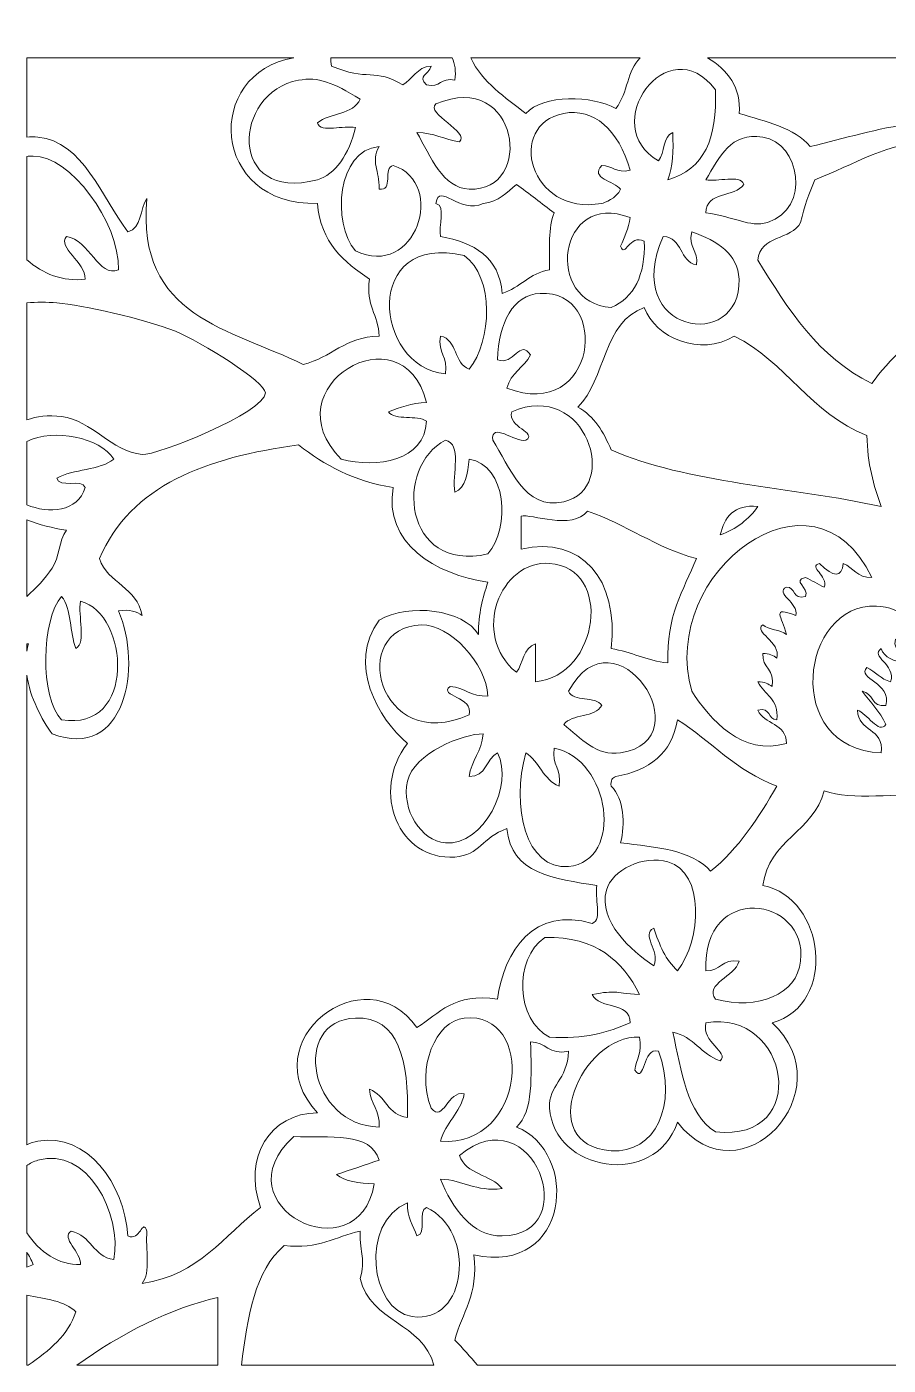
# Model space of a CAD drawing. Header units: millimetres. Extents: x -1200 to 1200, y -609 to 618.
# Drawn here: x -1200 to -423, y -590 to 618 of the extents above; entities that cross this region are included whole.
import ezdxf

# ---------------------------------------------------------------- set-up
doc = ezdxf.new("R2010")
doc.units = ezdxf.units.MM
doc.header["$MEASUREMENT"] = 0
doc.layers.add('Layer 1', color=7, linetype='Continuous')

msp = doc.modelspace()

# ---------------------------------------------------------------- linework, layer by layer
at = {"layer": 'Layer 1', "color": 250, "lineweight": 20}
for points, knots in [([(-578.7965, 561.2108), (-578.7965, 561.2108), (-578.7965, 561.2108), (-578.7965, 561.2108), (-621.8856, 618.0217), (-685.5477, 527.9857), (-630.0833, 497.0829), (-624.1565, 503.9798), (-626.468, 519.1184), (-617.2606, 522.7336), (-616.4216, 506.2177), (-617.111, 491.2297), (-621.5348, 479.982), (-589.0809, 488.8412), (-576.7096, 517.7991), (-578.7965, 561.2108)], [0, 0, 0, 0, 0.2, 0.2, 0.2, 0.4, 0.4, 0.4, 0.6, 0.6, 0.6, 0.8, 0.8, 0.8, 1, 1, 1, 1]), ([(-1200.05, 518.3769), (-1200.05, 518.3769), (-1200.05, 589.9734), (-1200.05, 589.9734), (-1200.05, 589.9734), (-959.0472, 589.9734), (-959.0472, 589.9734), (-1040.4631, 576.6525), (-1034.6481, 456.021), (-937.8031, 458.6068), (-934.8855, 423.045), (-913.8915, 405.577), (-890.7905, 390.2054), (-894.593, 366.4488), (-882.5796, 358.5163), (-882.242, 338.9029), (-912.8665, 338.1857), (-925.3912, 319.3607), (-950.6247, 313.2531), (-1015.5468, 345.2149), (-1101.7435, 355.9), (-1091.6625, 462.8823), (-1098.0907, 453.6375), (-1096.4248, 436.2926), (-1108.7594, 432.956), (-1131.9702, 463.7631), (-1149.8452, 514.9691), (-1189.9628, 518.4581), (-1193.4225, 518.7593), (-1196.7916, 518.7186), (-1200.05, 518.3769)], [0, 0, 0, 0, 0.1, 0.1, 0.1, 0.2, 0.2, 0.2, 0.3, 0.3, 0.3, 0.4, 0.4, 0.4, 0.5, 0.5, 0.5, 0.6, 0.6, 0.6, 0.7, 0.7, 0.7, 0.8, 0.8, 0.8, 0.9, 0.9, 0.9, 1, 1, 1, 1]), ([(-925.6618, 589.9734), (-925.6618, 589.9734), (-816.3102, 589.9734), (-816.3102, 589.9734), (-813.6925, 584.5911), (-812.6441, 577.8793), (-813.8603, 569.7597), (-826.9332, 572.8612), (-826.4318, 562.3827), (-839.5037, 565.4853), (-848.0889, 574.202), (-837.6132, 573.8674), (-835.2304, 582.5861), (-848.464, 581.5709), (-851.8291, 570.6864), (-860.8729, 565.4853), (-860.8729, 565.4853), (-860.8729, 565.4853), (-860.8729, 565.4853), (-885.5441, 581.223), (-893.2567, 568.365), (-924.9824, 582.5861), (-925.6546, 585.4944), (-925.8173, 587.893), (-925.6618, 589.9734)], [0, 0, 0, 0, 0.125, 0.125, 0.125, 0.25, 0.25, 0.25, 0.375, 0.375, 0.375, 0.5, 0.5, 0.5, 0.625, 0.625, 0.625, 0.75, 0.75, 0.75, 0.875, 0.875, 0.875, 1, 1, 1, 1]), ([(-801.0386, 471.4311), (-801.0386, 471.4311), (-801.0386, 471.4311), (-801.0386, 471.4311), (-741.1545, 468.8595), (-755.942, 580.2973), (-830.9552, 548.3834), (-840.8603, 539.5659), (-799.683, 523.0002), (-809.5861, 514.1837), (-823.3555, 516.087), (-832.7379, 522.3735), (-848.0522, 522.7336), (-836.043, 500.865), (-824.4285, 472.4342), (-801.0386, 471.4311)], [0, 0, 0, 0, 0.2, 0.2, 0.2, 0.4, 0.4, 0.4, 0.6, 0.6, 0.6, 0.8, 0.8, 0.8, 1, 1, 1, 1]), ([(-799.5356, 589.9734), (-799.5356, 589.9734), (-646.6707, 589.9734), (-646.6707, 589.9734), (-658.6138, 578.4601), (-657.3681, 558.9159), (-668.5474, 544.109), (-689.162, 556.1745), (-734.5545, 557.035), (-749.7517, 539.8335), (-768.4078, 554.4868), (-788.9237, 567.2767), (-799.5356, 589.9734)], [0, 0, 0, 0, 0.25, 0.25, 0.25, 0.5, 0.5, 0.5, 0.75, 0.75, 0.75, 1, 1, 1, 1]), ([(-585.7728, 589.9734), (-585.7728, 589.9734), (-321.9699, 589.9734), (-321.9699, 589.9734), (-323.774, 580.634), (-325.4834, 571.2011), (-330.9099, 565.4853), (-328.2974, 548.0172), (-301.7977, 532.078), (-309.5408, 518.4581), (-369.2123, 547.7791), (-432.7208, 524.3572), (-493.3188, 509.9082), (-507.4005, 527.1749), (-533.6113, 532.3028), (-557.4274, 539.8335), (-554.9571, 562.1029), (-568.1551, 579.8457), (-585.7728, 589.9734)], [0, 0, 0, 0, 0.166666667, 0.166666667, 0.166666667, 0.333333333, 0.333333333, 0.333333333, 0.5, 0.5, 0.5, 0.666666667, 0.666666667, 0.666666667, 0.833333333, 0.833333333, 0.833333333, 1, 1, 1, 1]), ([(-954.898, 569.7597), (-954.898, 569.7597), (-954.898, 569.7597), (-954.898, 569.7597), (-1014.3194, 559.0471), (-1019.5464, 458.2812), (-937.8031, 479.982), (-922.0484, 484.165), (-909.0254, 503.2281), (-903.6121, 527.0091), (-913.8335, 529.6132), (-934.6191, 521.6401), (-937.8031, 531.2836), (-927.0936, 540.5232), (-905.1111, 538.4816), (-899.339, 552.6589), (-923.9339, 567.8056), (-936.8228, 573.0159), (-954.898, 569.7597)], [0, 0, 0, 0, 0.166666667, 0.166666667, 0.166666667, 0.333333333, 0.333333333, 0.333333333, 0.5, 0.5, 0.5, 0.666666667, 0.666666667, 0.666666667, 0.833333333, 0.833333333, 0.833333333, 1, 1, 1, 1]), ([(-715.5609, 539.8335), (-715.5609, 539.8335), (-715.5609, 539.8335), (-715.5609, 539.8335), (-767.9074, 529.8136), (-746.8636, 446.7498), (-681.37, 458.6068), (-678.9274, 459.0492), (-668.1345, 462.8995), (-664.2752, 471.4311), (-670.3464, 478.7135), (-692.2505, 481.4184), (-681.37, 492.8065), (-671.3024, 492.903), (-668.7864, 485.4436), (-655.7267, 488.534), (-665.9734, 525.4467), (-688.8914, 544.94), (-715.5609, 539.8335)], [0, 0, 0, 0, 0.166666667, 0.166666667, 0.166666667, 0.333333333, 0.333333333, 0.333333333, 0.5, 0.5, 0.5, 0.666666667, 0.666666667, 0.666666667, 0.833333333, 0.833333333, 0.833333333, 1, 1, 1, 1]), ([(-531.7829, 441.5069), (-531.7829, 441.5069), (-531.7829, 441.5069), (-531.7829, 441.5069), (-492.0252, 453.8644), (-502.5599, 513.4941), (-536.0571, 518.4581), (-565.1846, 522.7754), (-574.8273, 500.982), (-587.345, 479.982), (-577.1276, 477.3769), (-556.3372, 485.351), (-553.152, 475.7066), (-561.184, 463.7865), (-587.1639, 469.83), (-587.345, 450.0569), (-562.3352, 446.9878), (-547.9239, 436.4888), (-531.7829, 441.5069)], [0, 0, 0, 0, 0.166666667, 0.166666667, 0.166666667, 0.333333333, 0.333333333, 0.333333333, 0.5, 0.5, 0.5, 0.666666667, 0.666666667, 0.666666667, 0.833333333, 0.833333333, 0.833333333, 1, 1, 1, 1]), ([(-903.6121, 415.8552), (-903.6121, 415.8552), (-903.6121, 415.8552), (-903.6121, 415.8552), (-848.8901, 389.2868), (-820.8682, 477.1022), (-869.4213, 492.8065), (-879.0416, 491.0293), (-868.7827, 469.3651), (-882.242, 471.4311), (-881.6623, 489.3681), (-890.0136, 495.3129), (-882.242, 509.9082), (-920.1986, 506.7019), (-924.9387, 440.9577), (-903.6121, 415.8552)], [0, 0, 0, 0, 0.2, 0.2, 0.2, 0.4, 0.4, 0.4, 0.6, 0.6, 0.6, 0.8, 0.8, 0.8, 1, 1, 1, 1]), ([(-258.255, 458.6068), (-258.255, 458.6068), (-258.255, 458.6068), (-258.255, 458.6068), (-292.157, 474.4717), (-335.9937, 512.4717), (-382.1967, 514.1837), (-421.0595, 515.6191), (-454.8497, 492.7159), (-489.0455, 479.982), (-494.1294, 467.9664), (-498.6609, 455.3994), (-501.8663, 441.5069), (-509.8718, 425.291), (-538.9046, 430.1006), (-540.3314, 407.3052), (-513.4026, 362.9891), (-485.7303, 319.4186), (-437.7578, 296.1533), (-406.5792, 338.0728), (-344.2828, 387.5748), (-271.0757, 381.6545), (-239.1963, 379.0748), (-205.8659, 362.7837), (-185.598, 338.9029), (-168.4603, 344.5648), (-148.463, 347.3582), (-134.3112, 356.0027), (-147.6221, 379.7421), (-154.3786, 410.0356), (-159.9557, 441.5069), (-185.0977, 454.8328), (-220.0441, 458.3555), (-258.255, 458.6068)], [0, 0, 0, 0, 0.090909091, 0.090909091, 0.090909091, 0.181818182, 0.181818182, 0.181818182, 0.272727273, 0.272727273, 0.272727273, 0.363636364, 0.363636364, 0.363636364, 0.454545455, 0.454545455, 0.454545455, 0.545454545, 0.545454545, 0.545454545, 0.636363636, 0.636363636, 0.636363636, 0.727272727, 0.727272727, 0.727272727, 0.818181818, 0.818181818, 0.818181818, 0.909090909, 0.909090909, 0.909090909, 1, 1, 1, 1]), ([(-1200.05, 407.7314), (-1200.05, 407.7314), (-1200.05, 500.982), (-1200.05, 500.982), (-1198.2062, 501.1976), (-1196.2699, 501.3248), (-1194.2371, 501.3584), (-1194.2371, 501.3584), (-1194.2371, 501.3584), (-1194.2371, 501.3584), (-1161.2269, 501.8965), (-1116.4923, 441.9982), (-1117.3069, 398.7543), (-1135.254, 390.9734), (-1143.229, 425.7916), (-1164.3205, 428.6815), (-1172.5791, 418.7492), (-1147.3242, 405.9655), (-1147.2235, 390.2054), (-1167.4455, 387.5483), (-1185.7944, 395.2794), (-1200.05, 407.7314)], [0, 0, 0, 0, 0.142857143, 0.142857143, 0.142857143, 0.285714286, 0.285714286, 0.285714286, 0.428571429, 0.428571429, 0.428571429, 0.571428571, 0.571428571, 0.571428571, 0.714285714, 0.714285714, 0.714285714, 0.857142857, 0.857142857, 0.857142857, 1, 1, 1, 1]), ([(-826.6819, 428.6815), (-826.6819, 428.6815), (-826.6819, 428.6815), (-826.6819, 428.6815), (-796.4684, 423.2739), (-773.8189, 410.3112), (-771.122, 377.379), (-755.0105, 382.6401), (-746.5168, 395.5236), (-728.3826, 398.7543), (-728.4538, 417.3515), (-729.7973, 437.2223), (-724.1084, 450.0569), (-735.8786, 458.2314), (-746.5292, 467.533), (-758.3012, 475.7066), (-766.8599, 468.593), (-774.1301, 460.1926), (-788.2168, 458.6068), (-809.5027, 448.3163), (-827.8627, 478.2456), (-830.9552, 458.6068), (-821.403, 456.7655), (-829.2244, 437.5397), (-826.6819, 428.6815)], [0, 0, 0, 0, 0.125, 0.125, 0.125, 0.25, 0.25, 0.25, 0.375, 0.375, 0.375, 0.5, 0.5, 0.5, 0.625, 0.625, 0.625, 0.75, 0.75, 0.75, 0.875, 0.875, 0.875, 1, 1, 1, 1]), ([(-672.8215, 364.5547), (-672.8215, 364.5547), (-672.8215, 364.5547), (-672.8215, 364.5547), (-651.9406, 373.5918), (-642.0742, 393.6528), (-642.9049, 424.4061), (-656.3277, 431.5196), (-660.3681, 408.5076), (-664.2752, 420.1296), (-660.8642, 428.121), (-657.1322, 435.786), (-655.7267, 445.7814), (-721.3291, 470.955), (-733.3494, 368.704), (-672.8215, 364.5547)], [0, 0, 0, 0, 0.2, 0.2, 0.2, 0.4, 0.4, 0.4, 0.6, 0.6, 0.6, 0.8, 0.8, 0.8, 1, 1, 1, 1]), ([(-822.4078, 304.7022), (-822.4078, 304.7022), (-822.4078, 304.7022), (-822.4078, 304.7022), (-819.3823, 320.56), (-829.7084, 323.0472), (-826.6819, 338.9029), (-811.5681, 335.4962), (-814.5956, 313.9469), (-801.0386, 308.9777), (-780.1657, 334.6366), (-778.1827, 392.1382), (-805.3128, 411.5807), (-897.3356, 433.2062), (-887.6023, 311.4821), (-822.4078, 304.7022)], [0, 0, 0, 0, 0.2, 0.2, 0.2, 0.4, 0.4, 0.4, 0.6, 0.6, 0.6, 0.8, 0.8, 0.8, 1, 1, 1, 1]), ([(-557.4274, 390.2054), (-557.4274, 390.2054), (-557.4274, 390.2054), (-557.4274, 390.2054), (-558.253, 412.8157), (-576.5084, 424.6147), (-600.1656, 432.956), (-603.5917, 418.1256), (-593.8016, 416.5225), (-595.8913, 403.0297), (-611.34, 406.1019), (-608.1039, 427.8626), (-625.8101, 428.6815), (-664.9961, 340.8702), (-554.9938, 323.6808), (-557.4274, 390.2054)], [0, 0, 0, 0, 0.2, 0.2, 0.2, 0.4, 0.4, 0.4, 0.6, 0.6, 0.6, 0.8, 0.8, 0.8, 1, 1, 1, 1]), ([(-745.4776, 321.803), (-745.4776, 321.803), (-745.4776, 321.803), (-745.4776, 321.803), (-751.3311, 310.5554), (-763.4715, 305.5954), (-766.8477, 291.8779), (-685.3474, 260.5326), (-672.8765, 381.1662), (-736.9301, 377.379), (-761.4833, 375.9254), (-774.1565, 351.361), (-775.3962, 317.5275), (-760.621, 311.7039), (-755.2535, 336.7331), (-745.4776, 321.803)], [0, 0, 0, 0, 0.2, 0.2, 0.2, 0.4, 0.4, 0.4, 0.6, 0.6, 0.6, 0.8, 0.8, 0.8, 1, 1, 1, 1]), ([(-1200.05, 263.1163), (-1200.05, 263.1163), (-1200.05, 368.9166), (-1200.05, 368.9166), (-1191.2351, 369.4802), (-1182.1161, 369.6836), (-1172.8668, 368.8302), (-1149.9, 366.7091), (-1095.0488, 354.7932), (-1066.021, 343.1784), (-1042.8021, 333.8849), (-984.5533, 297.1044), (-984.8166, 287.6024), (-985.3169, 269.6247), (-1083.2533, 230.7224), (-1095.9366, 232.0254), (-1123.7564, 234.8717), (-1140.9967, 262.5894), (-1168.5927, 266.2261), (-1180.6934, 267.8221), (-1191.2177, 266.4254), (-1200.05, 263.1163)], [0, 0, 0, 0, 0.142857143, 0.142857143, 0.142857143, 0.285714286, 0.285714286, 0.285714286, 0.428571429, 0.428571429, 0.428571429, 0.571428571, 0.571428571, 0.571428571, 0.714285714, 0.714285714, 0.714285714, 0.857142857, 0.857142857, 0.857142857, 1, 1, 1, 1]), ([(-916.4339, 227.7509), (-916.4339, 227.7509), (-916.4339, 227.7509), (-916.4339, 227.7509), (-883.8834, 219.317), (-840.8186, 226.1061), (-839.5037, 261.9506), (-847.5092, 268.1965), (-867.8268, 262.1184), (-873.6955, 270.5015), (-863.6654, 274.717), (-852.6966, 277.9997), (-839.5037, 279.0504), (-860.9858, 364.4784), (-981.001, 292.5533), (-916.4339, 227.7509)], [0, 0, 0, 0, 0.2, 0.2, 0.2, 0.4, 0.4, 0.4, 0.6, 0.6, 0.6, 0.8, 0.8, 0.8, 1, 1, 1, 1]), ([(-702.7403, 274.777), (-702.7403, 274.777), (-702.7403, 274.777), (-702.7403, 274.777), (-687.965, 266.7571), (-679.7705, 252.1484), (-672.8215, 236.3008), (-604.9575, 205.8569), (-509.6327, 202.8815), (-429.2103, 184.9983), (-436.0128, 203.8437), (-441.61, 223.8966), (-442.0319, 249.1263), (-492.367, 268.6014), (-515.1975, 315.5938), (-561.7015, 338.9029), (-592.6574, 319.9069), (-632.8463, 337.4207), (-642.9049, 364.5547), (-680.1466, 351.9327), (-677.7305, 299.6384), (-702.7403, 274.777)], [0, 0, 0, 0, 0.142857143, 0.142857143, 0.142857143, 0.285714286, 0.285714286, 0.285714286, 0.428571429, 0.428571429, 0.428571429, 0.571428571, 0.571428571, 0.571428571, 0.714285714, 0.714285714, 0.714285714, 0.857142857, 0.857142857, 0.857142857, 1, 1, 1, 1]), ([(-715.5609, 189.2738), (-715.5609, 189.2738), (-715.5609, 189.2738), (-715.5609, 189.2738), (-663.8816, 201.0687), (-695.3257, 299.8053), (-762.5725, 270.5015), (-766.4308, 256.3314), (-738.8288, 251.9563), (-749.7517, 244.8508), (-759.6814, 242.9129), (-781.686, 261.8255), (-779.6705, 244.8508), (-764.5108, 221.8133), (-751.4471, 181.0829), (-715.5609, 189.2738)], [0, 0, 0, 0, 0.2, 0.2, 0.2, 0.4, 0.4, 0.4, 0.6, 0.6, 0.6, 0.8, 0.8, 0.8, 1, 1, 1, 1]), ([(-1200.05, 186.6026), (-1200.05, 186.6026), (-1200.05, 243.8285), (-1200.05, 243.8285), (-1174.9984, 255.7129), (-1134.5483, 247.5709), (-1121.5811, 227.7509), (-1134.1486, 217.5226), (-1158.2563, 218.8328), (-1172.8668, 210.6491), (-1171.0679, 201.0463), (-1150.192, 210.5321), (-1147.2235, 202.0991), (-1147.2235, 202.0991), (-1147.2235, 202.0991), (-1147.2235, 202.0991), (-1154.1174, 179.8704), (-1180.3883, 178.3578), (-1200.05, 186.6026)], [0, 0, 0, 0, 0.166666667, 0.166666667, 0.166666667, 0.333333333, 0.333333333, 0.333333333, 0.5, 0.5, 0.5, 0.666666667, 0.666666667, 0.666666667, 0.833333333, 0.833333333, 0.833333333, 1, 1, 1, 1]), ([(-783.9427, 142.2478), (-783.9427, 142.2478), (-783.9427, 142.2478), (-783.9427, 142.2478), (-763.8142, 165.7603), (-766.7979, 222.6016), (-801.0386, 227.7509), (-802.5457, 215.0039), (-803.5057, 201.7187), (-813.8603, 197.8247), (-816.5186, 213.6927), (-806.9115, 241.8286), (-822.4078, 244.8508), (-868.4156, 221.2955), (-860.7112, 124.9719), (-783.9427, 142.2478)], [0, 0, 0, 0, 0.2, 0.2, 0.2, 0.4, 0.4, 0.4, 0.6, 0.6, 0.6, 0.8, 0.8, 0.8, 1, 1, 1, 1]), ([(-1200.05, -391.1336), (-1200.05, -391.1336), (-1200.05, 32.8841), (-1200.05, 32.8841), (-1197.0754, 12.6502), (-1186.7331, -7.2033), (-1177.1421, -20.2067), (-1111.2337, -45.0061), (-1095.415, 40.3761), (-1117.3069, 90.9462), (-1107.3946, 92.3073), (-1100.8994, 90.2616), (-1095.9366, 86.6707), (-1100.4336, 112.1008), (-1126.9354, 115.5157), (-1134.4029, 137.9723), (-1106.5678, 204.1835), (-1037.8098, 229.4579), (-954.898, 240.5753), (-931.68, 222.4725), (-905.1275, 207.7113), (-869.4213, 202.0991), (-878.3237, 152.2167), (-831.779, 123.6862), (-783.9427, 116.5969), (-788.7813, 102.9121), (-792.6376, 88.2414), (-792.4911, 69.5699), (-806.3522, 91.8771), (-855.0682, 98.4148), (-882.242, 82.3974), (-911.4214, 42.9681), (-882.5888, -6.8473), (-856.5997, -28.7577), (-890.3267, -72.5763), (-864.2024, -135.0339), (-813.8603, -131.3586), (-790.9352, -129.6863), (-789.8319, -113.6841), (-766.8477, -105.7089), (-763.3789, -146.4138), (-723.9253, -151.1237), (-685.6433, -157.0104), (-688.2477, -167.2306), (-680.2799, -188.0302), (-689.9165, -191.2111), (-742.0312, -175.7063), (-769.4471, -215.3675), (-775.3962, -259.6134), (-814.2488, -253.5222), (-828.0519, -272.4928), (-848.0522, -285.2642), (-895.0363, -218.1649), (-997.9139, -297.8973), (-937.8031, -362.2165), (-980.5708, -362.6254), (-1005.2472, -402.4626), (-989.0908, -447.7186), (-1022.342, -472.8852), (-1044.7261, -508.9231), (-1095.9366, -516.12), (-1088.0208, -506.9445), (-1093.0537, -484.8052), (-1091.6625, -469.0939), (-1095.3824, -456.47), (-1098.0622, -479.0141), (-1108.7594, -473.3684), (-1112.5099, -425.3668), (-1145.3085, -380.0599), (-1189.9628, -387.8672), (-1193.3788, -388.4644), (-1196.7734, -389.5711), (-1200.05, -391.1336)], [0, 0, 0, 0, 0.041666667, 0.041666667, 0.041666667, 0.083333333, 0.083333333, 0.083333333, 0.125, 0.125, 0.125, 0.166666667, 0.166666667, 0.166666667, 0.208333333, 0.208333333, 0.208333333, 0.25, 0.25, 0.25, 0.291666667, 0.291666667, 0.291666667, 0.333333333, 0.333333333, 0.333333333, 0.375, 0.375, 0.375, 0.416666667, 0.416666667, 0.416666667, 0.458333333, 0.458333333, 0.458333333, 0.5, 0.5, 0.5, 0.541666667, 0.541666667, 0.541666667, 0.583333333, 0.583333333, 0.583333333, 0.625, 0.625, 0.625, 0.666666667, 0.666666667, 0.666666667, 0.708333333, 0.708333333, 0.708333333, 0.75, 0.75, 0.75, 0.791666667, 0.791666667, 0.791666667, 0.833333333, 0.833333333, 0.833333333, 0.875, 0.875, 0.875, 0.916666667, 0.916666667, 0.916666667, 0.958333333, 0.958333333, 0.958333333, 1, 1, 1, 1]), ([(-523.2354, -7.3823), (-523.2354, -7.3823), (-523.2354, -7.3823), (-523.2354, -7.3823), (-521.3328, 11.6228), (-534.8144, 15.2391), (-540.3314, 26.8203), (-534.4473, 27.0034), (-530.9449, 24.8072), (-527.5096, 22.5449), (-524.6969, 38.184), (-536.7589, 38.9429), (-536.0571, 52.4701), (-530.173, 52.6542), (-526.6707, 50.458), (-523.2354, 48.1946), (-519.6547, 63.4665), (-544.9849, 71.6593), (-536.0571, 78.1219), (-530.4426, 73.762), (-520.3016, 73.9298), (-514.688, 69.5699), (-518.5483, 85.9791), (-529.1419, 95.3549), (-506.1405, 86.6707), (-503.4812, 98.2857), (-525.4686, 106.6941), (-514.688, 112.3216), (-506.1944, 112.2676), (-509.2544, 100.6578), (-497.592, 103.7726), (-493.507, 111.7325), (-510.3924, 118.0588), (-497.592, 120.8724), (-491.2696, 118.6467), (-486.8195, 114.5473), (-480.496, 112.3216), (-476.8412, 122.2925), (-495.4432, 130.7417), (-484.7703, 133.6979), (-472.0157, 120.8562), (-464.6408, 120.8562), (-463.4012, 133.6979), (-454.3779, 129.8985), (-450.7717, 120.6792), (-437.7578, 120.8724), (-489.2948, 231.3195), (-630.6832, 126.1194), (-600.1656, 18.2694), (-583.6006, -6.948), (-554.5565, -40.932), (-514.688, -28.7577), (-514.7246, -10.2703), (-534.8469, -11.8694), (-540.3314, 1.1685), (-528.669, 4.2834), (-531.729, -7.3274), (-523.2354, -7.3823)], [0, 0, 0, 0, 0.052631579, 0.052631579, 0.052631579, 0.105263158, 0.105263158, 0.105263158, 0.157894737, 0.157894737, 0.157894737, 0.210526316, 0.210526316, 0.210526316, 0.263157895, 0.263157895, 0.263157895, 0.315789474, 0.315789474, 0.315789474, 0.368421053, 0.368421053, 0.368421053, 0.421052632, 0.421052632, 0.421052632, 0.473684211, 0.473684211, 0.473684211, 0.526315789, 0.526315789, 0.526315789, 0.578947368, 0.578947368, 0.578947368, 0.631578947, 0.631578947, 0.631578947, 0.684210526, 0.684210526, 0.684210526, 0.736842105, 0.736842105, 0.736842105, 0.789473684, 0.789473684, 0.789473684, 0.842105263, 0.842105263, 0.842105263, 0.894736842, 0.894736842, 0.894736842, 0.947368421, 0.947368421, 0.947368421, 1, 1, 1, 1]), ([(-540.3314, 184.9983), (-540.3314, 184.9983), (-540.3314, 184.9983), (-540.3314, 184.9983), (-562.5243, 187.2454), (-570.366, 175.1413), (-574.5222, 159.3486), (-559.7765, 164.5507), (-548.7537, 173.472), (-540.3314, 184.9983)], [0, 0, 0, 0, 0.333333333, 0.333333333, 0.333333333, 0.666666667, 0.666666667, 0.666666667, 1, 1, 1, 1]), ([(-1200.05, 103.791), (-1200.05, 103.791), (-1200.05, 173.0071), (-1200.05, 173.0071), (-1189.1187, 168.4142), (-1176.5951, 165.6402), (-1164.3205, 163.623), (-1171.1899, 153.6246), (-1170.5646, 139.5338), (-1177.1421, 129.4224), (-1183.3191, 119.9305), (-1191.4547, 111.6014), (-1200.05, 103.791)], [0, 0, 0, 0, 0.25, 0.25, 0.25, 0.5, 0.5, 0.5, 0.75, 0.75, 0.75, 1, 1, 1, 1]), ([(-672.8215, 56.7456), (-672.8215, 56.7456), (-672.8215, 56.7456), (-672.8215, 56.7456), (-654.0985, 54.0987), (-641.172, 45.6526), (-621.5348, 43.9202), (-623.5463, 85.8367), (-607.4205, 109.6004), (-595.8913, 137.9723), (-633.0253, 147.8537), (-658.8111, 169.0836), (-694.1908, 180.7249), (-707.8403, 163.4277), (-745.3616, 178.5358), (-754.026, 176.4495), (-754.026, 166.4713), (-754.026, 156.5014), (-754.026, 146.5222), (-699.7056, 158.9386), (-665.71, 119.4697), (-672.8215, 56.7456)], [0, 0, 0, 0, 0.142857143, 0.142857143, 0.142857143, 0.285714286, 0.285714286, 0.285714286, 0.428571429, 0.428571429, 0.428571429, 0.571428571, 0.571428571, 0.571428571, 0.714285714, 0.714285714, 0.714285714, 0.857142857, 0.857142857, 0.857142857, 1, 1, 1, 1]), ([(-728.3826, 133.6979), (-728.3826, 133.6979), (-728.3826, 133.6979), (-728.3826, 133.6979), (-772.7572, 136.6946), (-799.7745, 69.4408), (-758.3012, 35.3702), (-752.102, 43.4186), (-752.0186, 57.5888), (-741.2044, 61.0211), (-741.2044, 49.6229), (-741.2044, 38.2175), (-741.2044, 26.8203), (-683.0551, 32.6441), (-671.0318, 129.8232), (-728.3826, 133.6979)], [0, 0, 0, 0, 0.2, 0.2, 0.2, 0.4, 0.4, 0.4, 0.6, 0.6, 0.6, 0.8, 0.8, 0.8, 1, 1, 1, 1]), ([(-1168.5927, -7.3823), (-1168.5927, -7.3823), (-1168.5927, -7.3823), (-1168.5927, -7.3823), (-1100.9086, -19.0592), (-1107.5238, 88.575), (-1151.4977, 99.4972), (-1154.1784, 86.5049), (-1146.0276, 62.674), (-1155.772, 56.7456), (-1161.4272, 71.0399), (-1159.5296, 92.8872), (-1168.5927, 103.7726), (-1186.7544, 84.27), (-1188.5524, 11.6645), (-1168.5927, -7.3823)], [0, 0, 0, 0, 0.2, 0.2, 0.2, 0.4, 0.4, 0.4, 0.6, 0.6, 0.6, 0.8, 0.8, 0.8, 1, 1, 1, 1]), ([(-407.8401, 43.9202), (-407.8401, 43.9202), (-407.8401, 43.9202), (-407.8401, 43.9202), (-404.655, 57.0803), (-419.5727, 52.1354), (-416.3876, 65.2955), (-404.8026, 62.6364), (-405.7502, 47.4348), (-390.7452, 48.1946), (-391.8893, 78.7892), (-411.3039, 94.3866), (-433.4846, 95.2217), (-502.0127, 97.8096), (-518.9124, -33.5539), (-429.2103, -37.3065), (-426.2297, -14.3739), (-450.3669, -18.5709), (-450.5794, 1.1685), (-442.5364, -1.0979), (-430.7967, -21.3389), (-424.9371, -11.6558), (-430.1743, 0.2043), (-439.1358, 8.3402), (-446.3062, 18.2694), (-436.2252, 16.9501), (-438.3547, 3.4228), (-424.9371, 5.444), (-419.2097, 25.6332), (-451.6523, 29.7388), (-442.0319, 39.6447), (-434.4761, 35.8036), (-429.5571, 29.3238), (-420.6628, 26.8203), (-415.3442, 42.4503), (-440.05, 49.7226), (-429.2103, 56.7456), (-426.256, 48.3034), (-417.8114, 45.3474), (-407.8401, 43.9202)], [0, 0, 0, 0, 0.076923077, 0.076923077, 0.076923077, 0.153846154, 0.153846154, 0.153846154, 0.230769231, 0.230769231, 0.230769231, 0.307692308, 0.307692308, 0.307692308, 0.384615385, 0.384615385, 0.384615385, 0.461538462, 0.461538462, 0.461538462, 0.538461538, 0.538461538, 0.538461538, 0.615384615, 0.615384615, 0.615384615, 0.692307692, 0.692307692, 0.692307692, 0.769230769, 0.769230769, 0.769230769, 0.846153846, 0.846153846, 0.846153846, 0.923076923, 0.923076923, 0.923076923, 1, 1, 1, 1]), ([(-664.2752, -37.3065), (-664.2752, -37.3065), (-664.2752, -37.3065), (-664.2752, -37.3065), (-588.3914, -25.5838), (-669.1066, 95.9734), (-711.2866, 18.2694), (-707.1009, 8.2079), (-686.6246, 14.4365), (-681.37, 5.444), (-687.0254, -5.9948), (-708.3203, -1.7956), (-715.5609, -11.6558), (-700.1389, -24.0488), (-686.1274, -40.6848), (-664.2752, -37.3065)], [0, 0, 0, 0, 0.2, 0.2, 0.2, 0.4, 0.4, 0.4, 0.6, 0.6, 0.6, 0.8, 0.8, 0.8, 1, 1, 1, 1]), ([(-843.7779, 78.1219), (-843.7779, 78.1219), (-843.7779, 78.1219), (-843.7779, 78.1219), (-911.0959, 76.1667), (-883.2152, -39.8039), (-801.0386, -3.1069), (-796.0353, 13.585), (-829.3251, 13.819), (-818.1346, 22.5449), (-804.5399, 21.8928), (-799.3322, 12.8505), (-783.9427, 13.995), (-785.58, 43.6934), (-818.5312, 78.8553), (-843.7779, 78.1219)], [0, 0, 0, 0, 0.2, 0.2, 0.2, 0.4, 0.4, 0.4, 0.6, 0.6, 0.6, 0.8, 0.8, 0.8, 1, 1, 1, 1]), ([(-1200.05, 54.407), (-1200.05, 54.407), (-1200.05, 60.9885), (-1200.05, 60.9885), (-1199.5475, 61.0099), (-1199.035, 61.0211), (-1198.5113, 61.0211), (-1199.1642, 58.8472), (-1199.6737, 56.6397), (-1200.05, 54.407)], [0, 0, 0, 0, 0.333333333, 0.333333333, 0.333333333, 0.666666667, 0.666666667, 0.666666667, 1, 1, 1, 1]), ([(-668.5474, -58.6819), (-668.5474, -58.6819), (-668.5474, -58.6819), (-668.5474, -58.6819), (-671.8789, -59.6268), (-673.5183, -62.2656), (-672.8215, -67.2338), (-660.8816, -79.3909), (-660.3345, -101.2584), (-664.2752, -118.5343), (-632.5413, -122.4181), (-599.41, -124.9053), (-583.0707, -144.1861), (-557.8697, -123.7904), (-539.9439, -96.1183), (-523.2354, -67.2338), (-559.9067, -54.0402), (-582.5114, -26.7709), (-612.9873, -7.3823), (-617.9287, -38.0624), (-638.5728, -53.0432), (-668.5474, -58.6819)], [0, 0, 0, 0, 0.142857143, 0.142857143, 0.142857143, 0.285714286, 0.285714286, 0.285714286, 0.428571429, 0.428571429, 0.428571429, 0.571428571, 0.571428571, 0.571428571, 0.714285714, 0.714285714, 0.714285714, 0.857142857, 0.857142857, 0.857142857, 1, 1, 1, 1]), ([(-856.5997, -62.9583), (-856.5997, -62.9583), (-856.5997, -62.9583), (-856.5997, -62.9583), (-862.1289, -88.5175), (-844.3668, -116.8019), (-822.4078, -118.5343), (-787.6036, -121.2818), (-760.5793, -66.4139), (-775.3962, -37.3065), (-785.7253, -42.6522), (-785.1863, -58.867), (-801.0386, -58.6819), (-798.7597, -43.8617), (-789.6071, -35.92), (-788.2168, -20.2067), (-805.7603, -19.7469), (-851.1152, -37.6158), (-856.5997, -62.9583)], [0, 0, 0, 0, 0.166666667, 0.166666667, 0.166666667, 0.333333333, 0.333333333, 0.333333333, 0.5, 0.5, 0.5, 0.666666667, 0.666666667, 0.666666667, 0.833333333, 0.833333333, 0.833333333, 1, 1, 1, 1]), ([(-711.2866, -139.9106), (-711.2866, -139.9106), (-711.2866, -139.9106), (-711.2866, -139.9106), (-660.6975, -135.0217), (-673.807, -42.647), (-724.1084, -33.031), (-727.1339, -48.8889), (-716.8098, -51.377), (-719.8351, -67.2338), (-734.163, -61.6145), (-737.59, -45.0895), (-749.7517, -37.3065), (-763.746, -85.181), (-749.527, -143.6052), (-711.2866, -139.9106)], [0, 0, 0, 0, 0.2, 0.2, 0.2, 0.4, 0.4, 0.4, 0.6, 0.6, 0.6, 0.8, 0.8, 0.8, 1, 1, 1, 1]), ([(-269.4435, -590.0266), (-269.4435, -590.0266), (-793.2538, -590.0266), (-793.2538, -590.0266), (-800.1233, -582.4939), (-806.6481, -574.6135), (-813.8603, -567.4225), (-813.8603, -567.4225), (-813.8603, -567.4225), (-813.8603, -567.4225), (-807.4576, -542.4726), (-792.1026, -526.4827), (-796.7653, -490.4702), (-709.0422, -509.3411), (-701.4539, -396.8312), (-758.3012, -375.0418), (-742.6647, -360.7547), (-744.8684, -328.6251), (-745.4776, -298.0896), (-731.4722, -298.3327), (-729.1422, -310.2477), (-711.2866, -306.6395), (-712.1186, -333.2332), (-729.6762, -336.8241), (-728.3826, -357.941), (-724.9098, -414.5739), (-633.8653, -431.4774), (-612.9873, -370.7663), (-555.787, -444.1787), (-461.415, -342.068), (-527.5096, -280.9888), (-468.368, -264.13), (-479.4283, -168.3587), (-536.0571, -157.0104), (-530.2219, -115.8213), (-490.4754, -108.5531), (-480.496, -71.5082), (-455.7008, -80.9055), (-413.9601, -73.3535), (-382.1967, -75.7837), (-381.2123, -116.101), (-356.6713, -164.6641), (-322.3625, -191.2111), (-249.7615, -247.3903), (-133.2678, -254.5446), (-117.2153, -349.3911), (-139.9665, -352.1213), (-176.2532, -348.4471), (-202.694, -357.941), (-190.4061, -369.8723), (-151.1529, -354.8364), (-138.5854, -366.491), (-159.1492, -378.6999), (-183.8407, -386.7727), (-198.4197, -404.9681), (-172.7763, -406.3953), (-171.6699, -383.2744), (-142.8587, -387.8672), (-148.3523, -405.1766), (-163.1184, -413.2006), (-164.2299, -434.8933), (-147.4472, -435.9115), (-144.7339, -386.0586), (-112.9421, -387.8672), (-136.8068, -413.8049), (-145.7733, -480.9631), (-104.3946, -494.7447), (-108.0333, -506.7777), (-118.2006, -512.288), (-117.2153, -528.9464), (-140.3295, -527.2018), (-155.6519, -533.2514), (-164.2299, -546.0473), (-203.6977, -488.6982), (-284.7751, -521.3487), (-269.4435, -590.0266)], [0, 0, 0, 0, 0.04, 0.04, 0.04, 0.08, 0.08, 0.08, 0.12, 0.12, 0.12, 0.16, 0.16, 0.16, 0.2, 0.2, 0.2, 0.24, 0.24, 0.24, 0.28, 0.28, 0.28, 0.32, 0.32, 0.32, 0.36, 0.36, 0.36, 0.4, 0.4, 0.4, 0.44, 0.44, 0.44, 0.48, 0.48, 0.48, 0.52, 0.52, 0.52, 0.56, 0.56, 0.56, 0.6, 0.6, 0.6, 0.64, 0.64, 0.64, 0.68, 0.68, 0.68, 0.72, 0.72, 0.72, 0.76, 0.76, 0.76, 0.8, 0.8, 0.8, 0.84, 0.84, 0.84, 0.88, 0.88, 0.88, 0.92, 0.92, 0.92, 0.96, 0.96, 0.96, 1, 1, 1, 1]), ([(-621.5348, -135.6351), (-621.5348, -135.6351), (-621.5348, -135.6351), (-621.5348, -135.6351), (-643.4053, -129.1635), (-672.1788, -143.0539), (-677.0958, -161.2859), (-684.7677, -189.7289), (-654.724, -215.3888), (-634.3576, -229.6872), (-628.3544, -214.7287), (-646.3433, -202.3224), (-634.3576, -195.4875), (-629.4701, -210.5499), (-623.468, -224.4952), (-612.9873, -233.9627), (-591.0964, -205.8065), (-588.2988, -145.4719), (-621.5348, -135.6351)], [0, 0, 0, 0, 0.166666667, 0.166666667, 0.166666667, 0.333333333, 0.333333333, 0.333333333, 0.5, 0.5, 0.5, 0.666666667, 0.666666667, 0.666666667, 0.833333333, 0.833333333, 0.833333333, 1, 1, 1, 1]), ([(-557.4274, -225.4117), (-557.4274, -225.4117), (-557.4274, -225.4117), (-557.4274, -225.4117), (-561.0791, -239.4151), (-588.6171, -245.6111), (-578.7965, -259.6134), (-540.5318, -269.8713), (-505.1764, -255.5638), (-501.8663, -225.4117), (-495.3933, -166.4708), (-590.7915, -153.6789), (-587.345, -233.9627), (-573.8215, -234.6646), (-573.0619, -222.5981), (-557.4274, -225.4117)], [0, 0, 0, 0, 0.2, 0.2, 0.2, 0.4, 0.4, 0.4, 0.6, 0.6, 0.6, 0.8, 0.8, 0.8, 1, 1, 1, 1]), ([(-728.3826, -293.8151), (-728.3826, -293.8151), (-728.3826, -293.8151), (-728.3826, -293.8151), (-697.7226, -295.9819), (-675.5308, -289.6811), (-655.7267, -280.9888), (-655.6555, -260.9664), (-684.0691, -269.442), (-689.9165, -255.3379), (-666.7585, -251.444), (-673.082, -253.686), (-647.1782, -255.3379), (-662.5891, -225.1544), (-685.9606, -202.9266), (-732.6569, -204.0365), (-761.0206, -223.3416), (-758.8809, -278.8444), (-728.3826, -293.8151)], [0, 0, 0, 0, 0.166666667, 0.166666667, 0.166666667, 0.333333333, 0.333333333, 0.333333333, 0.5, 0.5, 0.5, 0.666666667, 0.666666667, 0.666666667, 0.833333333, 0.833333333, 0.833333333, 1, 1, 1, 1]), ([(-903.6121, -276.7143), (-903.6121, -276.7143), (-903.6121, -276.7143), (-903.6121, -276.7143), (-961.8193, -278.8607), (-945.2746, -373.989), (-882.242, -375.0418), (-881.104, -359.6479), (-890.1356, -354.4376), (-890.7905, -340.8412), (-876.2787, -346.2712), (-874.5997, -364.55), (-856.5997, -366.491), (-855.18, -315.2983), (-864.2919, -275.2657), (-903.6121, -276.7143)], [0, 0, 0, 0, 0.2, 0.2, 0.2, 0.4, 0.4, 0.4, 0.6, 0.6, 0.6, 0.8, 0.8, 0.8, 1, 1, 1, 1]), ([(-805.3128, -276.7143), (-805.3128, -276.7143), (-805.3128, -276.7143), (-805.3128, -276.7143), (-830.8138, -279.4324), (-849.2959, -320.827), (-835.2304, -357.941), (-824.0319, -371.6107), (-820.5182, -341.5919), (-805.3128, -345.1156), (-808.923, -362.8797), (-822.4627, -370.7114), (-826.6819, -387.8672), (-748.8619, -393.1854), (-741.0874, -269.8672), (-805.3128, -276.7143)], [0, 0, 0, 0, 0.2, 0.2, 0.2, 0.4, 0.4, 0.4, 0.6, 0.6, 0.6, 0.8, 0.8, 0.8, 1, 1, 1, 1]), ([(-578.7965, -379.3163), (-578.7965, -379.3163), (-578.7965, -379.3163), (-578.7965, -379.3163), (-491.6998, -389.27), (-511.8324, -268.0972), (-587.345, -280.9888), (-591.8348, -298.5494), (-565.6748, -307.4339), (-574.5222, -315.1905), (-591.8185, -309.6922), (-598.0667, -293.1386), (-617.2606, -289.5396), (-609.3315, -324.3578), (-604.8233, -362.6), (-578.7965, -379.3163)], [0, 0, 0, 0, 0.2, 0.2, 0.2, 0.4, 0.4, 0.4, 0.6, 0.6, 0.6, 0.8, 0.8, 0.8, 1, 1, 1, 1]), ([(-672.8215, -396.4161), (-672.8215, -396.4161), (-672.8215, -396.4161), (-672.8215, -396.4161), (-633.0722, -399.3316), (-612.308, -354.5922), (-630.0833, -306.6395), (-644.6287, -302.4067), (-642.1749, -336.8403), (-651.4524, -323.7393), (-650.0877, -313.7032), (-644.6999, -307.6913), (-647.1782, -293.8151), (-699.5969, -291.9515), (-743.1325, -391.2567), (-672.8215, -396.4161)], [0, 0, 0, 0, 0.2, 0.2, 0.2, 0.4, 0.4, 0.4, 0.6, 0.6, 0.6, 0.8, 0.8, 0.8, 1, 1, 1, 1]), ([(-771.122, -473.3684), (-771.122, -473.3684), (-771.122, -473.3684), (-771.122, -473.3684), (-697.0962, -472.4468), (-742.8731, -345.3913), (-809.5861, -400.6916), (-804.1353, -418.0396), (-781.0383, -417.7386), (-771.122, -430.6189), (-795.3834, -433.5068), (-806.1681, -422.9285), (-826.6819, -422.0679), (-816.6488, -448.2741), (-797.9379, -473.703), (-771.122, -473.3684)], [0, 0, 0, 0, 0.2, 0.2, 0.2, 0.4, 0.4, 0.4, 0.6, 0.6, 0.6, 0.8, 0.8, 0.8, 1, 1, 1, 1]), ([(-959.1722, -383.5918), (-959.1722, -383.5918), (-959.1722, -383.5918), (-959.1722, -383.5918), (-1027.9139, -446.2488), (-901.204, -509.6076), (-886.5163, -426.3434), (-900.4027, -425.9843), (-912.8075, -424.139), (-920.7081, -417.7924), (-907.7065, -413.697), (-895.143, -409.1592), (-882.242, -404.9681), (-889.2132, -379.1627), (-927.5441, -384.727), (-959.1722, -383.5918)], [0, 0, 0, 0, 0.2, 0.2, 0.2, 0.4, 0.4, 0.4, 0.6, 0.6, 0.6, 0.8, 0.8, 0.8, 1, 1, 1, 1]), ([(-1200.05, -470.5486), (-1200.05, -470.5486), (-1200.05, -409.8875), (-1200.05, -409.8875), (-1197.2422, -407.8377), (-1193.9025, -406.1634), (-1189.9628, -404.9681), (-1189.9628, -404.9681), (-1189.9628, -404.9681), (-1189.9628, -404.9681), (-1146.0673, -391.6493), (-1113.4384, -453.7682), (-1121.5811, -494.7447), (-1140.1913, -491.9859), (-1142.0939, -472.5088), (-1160.0462, -469.0939), (-1169.5496, -474.7803), (-1150.9842, -488.1946), (-1151.4977, -499.0202), (-1171.0801, -500.2531), (-1188.9418, -487.3077), (-1200.05, -470.5486)], [0, 0, 0, 0, 0.142857143, 0.142857143, 0.142857143, 0.285714286, 0.285714286, 0.285714286, 0.428571429, 0.428571429, 0.428571429, 0.571428571, 0.571428571, 0.571428571, 0.714285714, 0.714285714, 0.714285714, 0.857142857, 0.857142857, 0.857142857, 1, 1, 1, 1]), ([(-852.3264, -546.0473), (-852.3264, -546.0473), (-852.3264, -546.0473), (-852.3264, -546.0473), (-802.0616, -553.704), (-794.3867, -468.1937), (-839.5037, -447.7186), (-847.9353, -450.6829), (-838.4522, -471.575), (-848.0522, -473.3684), (-851.3736, -463.8673), (-857.0288, -456.6978), (-856.5997, -443.4432), (-899.9604, -461.5257), (-890.3267, -540.2602), (-852.3264, -546.0473)], [0, 0, 0, 0, 0.2, 0.2, 0.2, 0.4, 0.4, 0.4, 0.6, 0.6, 0.6, 0.8, 0.8, 0.8, 1, 1, 1, 1]), ([(-832.6932, -590.0266), (-832.6932, -590.0266), (-1006.3129, -590.0266), (-1006.3129, -590.0266), (-1000.9068, -546.5304), (-994.1777, -504.3597), (-967.7217, -481.9203), (-936.8928, -485.677), (-921.5634, -473.938), (-899.339, -469.0939), (-899.6522, -490.7042), (-893.9339, -493.5515), (-899.339, -511.8445), (-890.1538, -550.9371), (-842.7336, -551.7845), (-832.6932, -590.0266)], [0, 0, 0, 0, 0.2, 0.2, 0.2, 0.4, 0.4, 0.4, 0.6, 0.6, 0.6, 0.8, 0.8, 0.8, 1, 1, 1, 1]), ([(-1200.05, -501.4483), (-1200.05, -501.4483), (-1200.05, -487.9841), (-1200.05, -487.9841), (-1197.9255, -491.1884), (-1195.9486, -494.8006), (-1194.2371, -499.0202), (-1196.0675, -500.0537), (-1198.014, -500.8491), (-1200.05, -501.4483)], [0, 0, 0, 0, 0.333333333, 0.333333333, 0.333333333, 0.666666667, 0.666666667, 0.666666667, 1, 1, 1, 1]), ([(-1200.05, -590.0266), (-1200.05, -590.0266), (-1200.05, -526.917), (-1200.05, -526.917), (-1183.1025, -529.9026), (-1165.795, -531.988), (-1155.772, -541.7718), (-1162.4849, -562.9141), (-1179.7548, -576.7293), (-1198.6609, -590.0266), (-1198.6609, -590.0266), (-1200.05, -590.0266), (-1200.05, -590.0266)], [0, 0, 0, 0, 0.25, 0.25, 0.25, 0.5, 0.5, 0.5, 0.75, 0.75, 0.75, 1, 1, 1, 1]), ([(-1027.5549, -590.0266), (-1027.5549, -590.0266), (-1154.7428, -590.0266), (-1154.7428, -590.0266), (-1116.0041, -561.787), (-1069.4553, -538.0039), (-1027.5549, -528.9464), (-1027.5549, -528.9464), (-1027.5549, -590.0266), (-1027.5549, -590.0266)], [0, 0, 0, 0, 0.333333333, 0.333333333, 0.333333333, 0.666666667, 0.666666667, 0.666666667, 1, 1, 1, 1])]:
    msp.add_open_spline(points, degree=3, knots=knots, dxfattribs=at)

doc.saveas('drawing.dxf')
